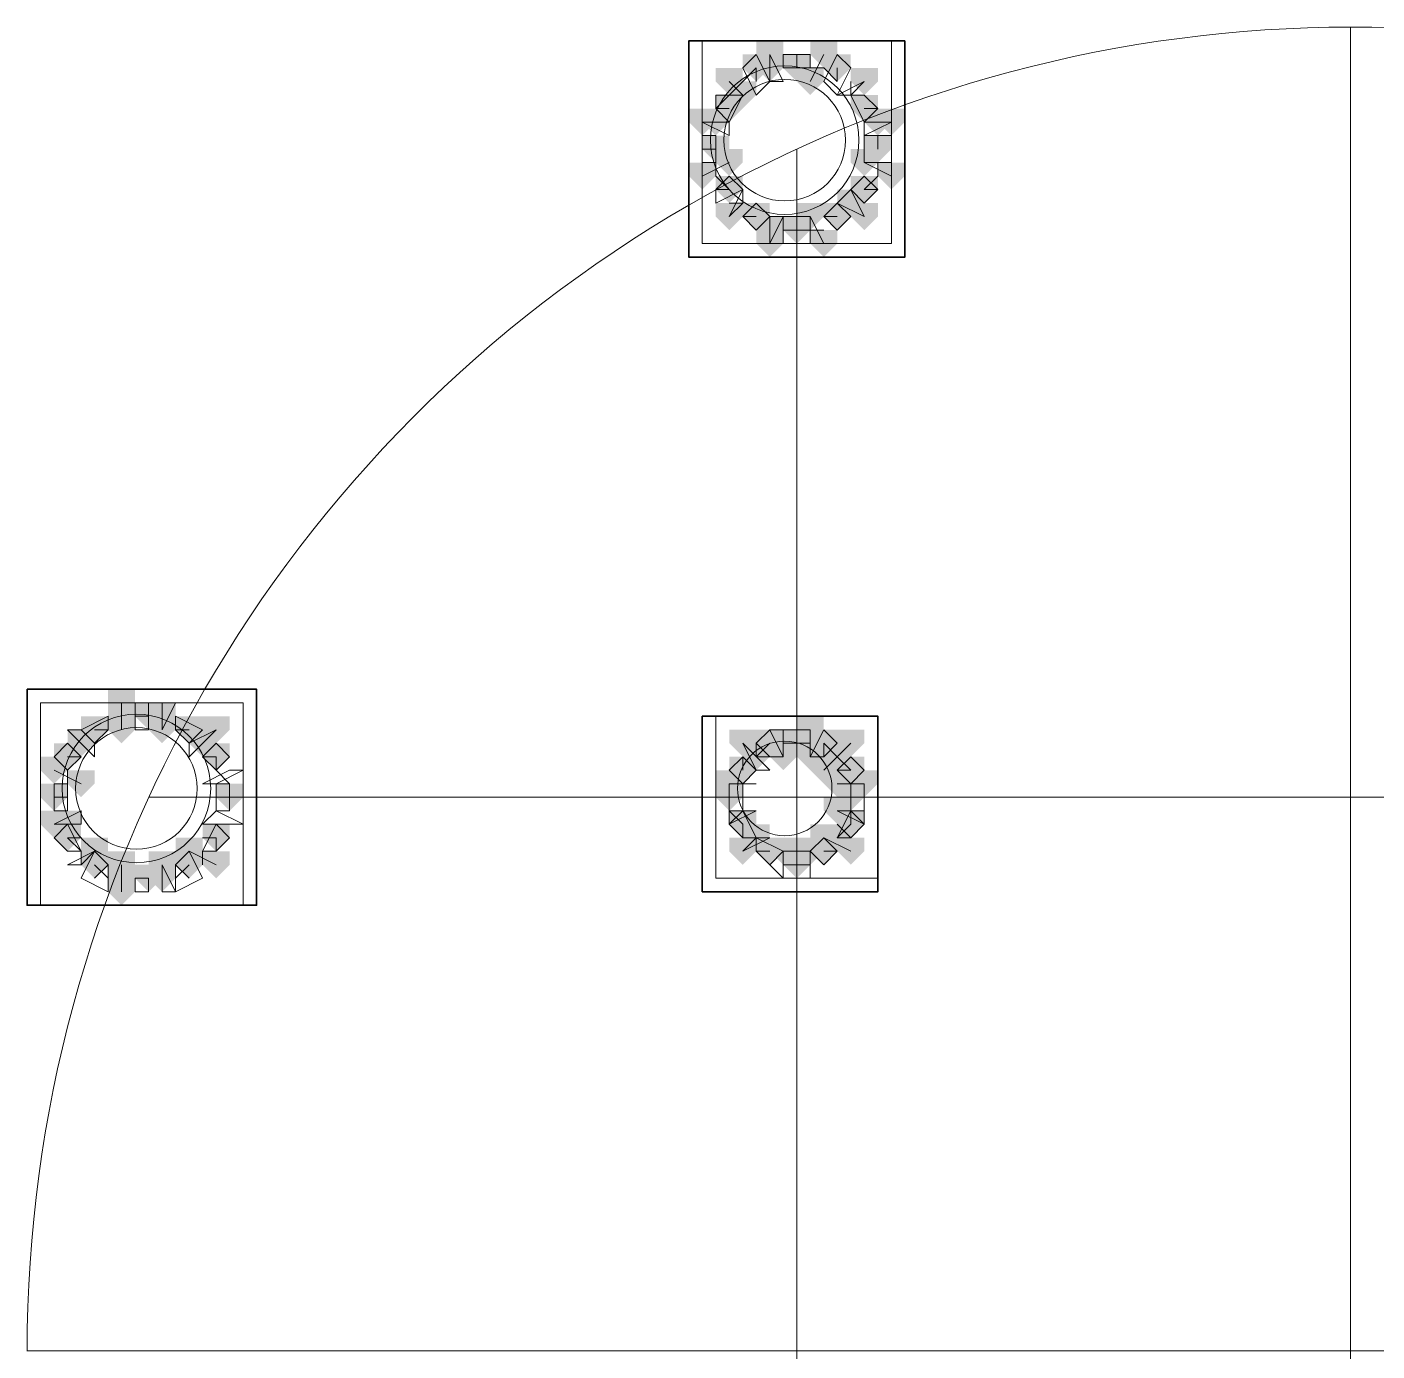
# Model space of a CAD drawing. Header units: millimetres. Extents: x 2315 to 4619, y 1334 to 1897.
# Drawn here: x 4026.05 to 4032.16, y 1541.7 to 1547.68 of the extents above; entities that cross this region are included whole.
import ezdxf

# ---------------------------------------------------------------- set-up
doc = ezdxf.new("R2010")
doc.units = ezdxf.units.MM
for name, color, linetype, true_color in [('PDF_10', 7, 'Continuous', 0x00b85c), ('PDF_AXIS', 7, 'Continuous', 0x00b85c), ('PDF_柱构件', 7, 'Continuous', 0x00b85c), ('PDF_转运站初步方案', 7, 'Continuous', 0x00b85c)]:
    doc.layers.add(name, color=color, linetype=linetype, true_color=true_color)
doc.layers.add('PDF_中心线层', color=1, linetype='Continuous')
doc.layers.add('PDF_粗实线层', color=7, linetype='Continuous')

msp = doc.modelspace()

# ---------------------------------------------------------------- hatches: boundary and pattern name
at = {"layer": 'PDF_10', "transparency": 33554559}
for points in [[(4029.348, 1547.5601), (4029.2869, 1547.5601), (4029.2869, 1547.499), (4029.348, 1547.4379), (4029.4091, 1547.499), (4029.4091, 1547.5601)], [(4029.348, 1547.5601), (4029.2869, 1547.5601), (4029.2869, 1547.499), (4029.348, 1547.4379), (4029.4091, 1547.499), (4029.4091, 1547.5601)], [(4029.5312, 1547.5601), (4029.4701, 1547.5601), (4029.4701, 1547.499), (4029.5312, 1547.4379), (4029.5923, 1547.499), (4029.5923, 1547.5601)], [(4029.5312, 1547.5601), (4029.4701, 1547.5601), (4029.4701, 1547.499), (4029.5312, 1547.4379), (4029.5923, 1547.499), (4029.5923, 1547.5601)], [(4029.7145, 1547.5601), (4029.6534, 1547.5601), (4029.6534, 1547.499), (4029.7145, 1547.4379), (4029.7755, 1547.499), (4029.7755, 1547.5601)], [(4029.7145, 1547.5601), (4029.6534, 1547.5601), (4029.6534, 1547.499), (4029.7145, 1547.4379), (4029.7755, 1547.499), (4029.7755, 1547.5601)], [(4029.2258, 1547.3768), (4029.1647, 1547.3768), (4029.1647, 1547.3157), (4029.2258, 1547.2547), (4029.2869, 1547.3157), (4029.2869, 1547.3768)], [(4029.2258, 1547.3768), (4029.1647, 1547.3768), (4029.1647, 1547.3157), (4029.2258, 1547.2547), (4029.2869, 1547.3157), (4029.2869, 1547.3768)], [(4029.8366, 1547.3768), (4029.7755, 1547.3768), (4029.7755, 1547.3157), (4029.8366, 1547.2547), (4029.8977, 1547.3157), (4029.8977, 1547.3768)], [(4029.8366, 1547.3768), (4029.7755, 1547.3768), (4029.7755, 1547.3157), (4029.8366, 1547.2547), (4029.8977, 1547.3157), (4029.8977, 1547.3768)], [(4029.1647, 1547.1936), (4029.1036, 1547.1936), (4029.1036, 1547.1325), (4029.1647, 1547.0714), (4029.2258, 1547.1325), (4029.2258, 1547.1936)], [(4029.1647, 1547.1936), (4029.1036, 1547.1936), (4029.1036, 1547.1325), (4029.1647, 1547.0714), (4029.2258, 1547.1325), (4029.2258, 1547.1936)], [(4029.8977, 1547.1936), (4029.8366, 1547.1936), (4029.8366, 1547.1325), (4029.8977, 1547.0714), (4029.9588, 1547.1325), (4029.9588, 1547.1936)], [(4029.8977, 1547.1936), (4029.8366, 1547.1936), (4029.8366, 1547.1325), (4029.8977, 1547.0714), (4029.9588, 1547.1325), (4029.9588, 1547.1936)], [(4029.8977, 1547.1936), (4029.8366, 1547.1936), (4029.8366, 1547.1325), (4029.8977, 1547.0714), (4029.9588, 1547.1325), (4029.9588, 1547.1936)], [(4029.2258, 1547.0103), (4029.1647, 1547.0103), (4029.1647, 1546.9493), (4029.2258, 1546.8882), (4029.2869, 1546.9493), (4029.2869, 1547.0103)], [(4029.2258, 1547.0103), (4029.1647, 1547.0103), (4029.1647, 1546.9493), (4029.2258, 1546.8882), (4029.2869, 1546.9493), (4029.2869, 1547.0103)], [(4029.8366, 1547.0103), (4029.7755, 1547.0103), (4029.7755, 1546.9493), (4029.8366, 1546.8882), (4029.8977, 1546.9493), (4029.8977, 1547.0103)], [(4029.8366, 1547.0103), (4029.7755, 1547.0103), (4029.7755, 1546.9493), (4029.8366, 1546.8882), (4029.8977, 1546.9493), (4029.8977, 1547.0103)], [(4029.348, 1546.8882), (4029.2869, 1546.8882), (4029.2869, 1546.8271), (4029.348, 1546.766), (4029.4091, 1546.8271), (4029.4091, 1546.8882)], [(4029.348, 1546.8882), (4029.2869, 1546.8882), (4029.2869, 1546.8271), (4029.348, 1546.766), (4029.4091, 1546.8271), (4029.4091, 1546.8882)], [(4029.348, 1546.8882), (4029.2869, 1546.8882), (4029.2869, 1546.8271), (4029.348, 1546.766), (4029.4091, 1546.8271), (4029.4091, 1546.8882)], [(4029.7145, 1546.8882), (4029.6534, 1546.8882), (4029.6534, 1546.8271), (4029.7145, 1546.766), (4029.7755, 1546.8271), (4029.7755, 1546.8882)], [(4029.7145, 1546.8882), (4029.6534, 1546.8882), (4029.6534, 1546.8271), (4029.7145, 1546.766), (4029.7755, 1546.8271), (4029.7755, 1546.8882)], [(4029.7145, 1546.8882), (4029.6534, 1546.8882), (4029.6534, 1546.8271), (4029.7145, 1546.766), (4029.7755, 1546.8271), (4029.7755, 1546.8882)], [(4029.5312, 1546.8271), (4029.4701, 1546.8271), (4029.4701, 1546.766), (4029.5312, 1546.7049), (4029.5923, 1546.766), (4029.5923, 1546.8271)], [(4029.5312, 1546.8271), (4029.4701, 1546.8271), (4029.4701, 1546.766), (4029.5312, 1546.7049), (4029.5923, 1546.766), (4029.5923, 1546.8271)], [(4029.5312, 1546.8271), (4029.4701, 1546.8271), (4029.4701, 1546.766), (4029.5312, 1546.7049), (4029.5923, 1546.766), (4029.5923, 1546.8271)], [(4026.5993, 1544.6282), (4026.5382, 1544.6282), (4026.5382, 1544.5671), (4026.5993, 1544.506), (4026.6604, 1544.5671), (4026.6604, 1544.6282)], [(4026.5993, 1544.6282), (4026.5382, 1544.6282), (4026.5382, 1544.5671), (4026.5993, 1544.506), (4026.6604, 1544.5671), (4026.6604, 1544.6282)], [(4026.5993, 1544.6282), (4026.5382, 1544.6282), (4026.5382, 1544.5671), (4026.5993, 1544.506), (4026.6604, 1544.5671), (4026.6604, 1544.6282)], [(4026.355, 1544.5671), (4026.2939, 1544.5671), (4026.2939, 1544.506), (4026.355, 1544.4449), (4026.4161, 1544.506), (4026.4161, 1544.5671)], [(4026.355, 1544.5671), (4026.2939, 1544.5671), (4026.2939, 1544.506), (4026.355, 1544.4449), (4026.4161, 1544.506), (4026.4161, 1544.5671)], [(4026.7826, 1544.5671), (4026.7215, 1544.5671), (4026.7215, 1544.506), (4026.7826, 1544.4449), (4026.8436, 1544.506), (4026.8436, 1544.5671)], [(4026.7826, 1544.5671), (4026.7215, 1544.5671), (4026.7215, 1544.506), (4026.7826, 1544.4449), (4026.8436, 1544.506), (4026.8436, 1544.5671)], [(4029.4091, 1544.506), (4029.348, 1544.506), (4029.348, 1544.4449), (4029.4091, 1544.3839), (4029.4701, 1544.4449), (4029.4701, 1544.506)], [(4029.4091, 1544.506), (4029.348, 1544.506), (4029.348, 1544.4449), (4029.4091, 1544.3839), (4029.4701, 1544.4449), (4029.4701, 1544.506)], [(4029.5312, 1544.506), (4029.4701, 1544.506), (4029.4701, 1544.4449), (4029.5312, 1544.3839), (4029.5923, 1544.4449), (4029.5923, 1544.506)], [(4029.5312, 1544.506), (4029.4701, 1544.506), (4029.4701, 1544.4449), (4029.5312, 1544.3839), (4029.5923, 1544.4449), (4029.5923, 1544.506)], [(4029.6534, 1544.506), (4029.5923, 1544.506), (4029.5923, 1544.4449), (4029.6534, 1544.3839), (4029.7145, 1544.4449), (4029.7145, 1544.506)], [(4029.6534, 1544.506), (4029.5923, 1544.506), (4029.5923, 1544.4449), (4029.6534, 1544.3839), (4029.7145, 1544.4449), (4029.7145, 1544.506)], [(4026.2328, 1544.4449), (4026.1718, 1544.4449), (4026.1718, 1544.3839), (4026.2328, 1544.3228), (4026.2939, 1544.3839), (4026.2939, 1544.4449)], [(4026.2328, 1544.4449), (4026.1718, 1544.4449), (4026.1718, 1544.3839), (4026.2328, 1544.3228), (4026.2939, 1544.3839), (4026.2939, 1544.4449)], [(4026.9047, 1544.4449), (4026.8436, 1544.4449), (4026.8436, 1544.3839), (4026.9047, 1544.3228), (4026.9658, 1544.3839), (4026.9658, 1544.4449)], [(4026.9047, 1544.4449), (4026.8436, 1544.4449), (4026.8436, 1544.3839), (4026.9047, 1544.3228), (4026.9658, 1544.3839), (4026.9658, 1544.4449)], [(4029.2869, 1544.3839), (4029.2258, 1544.3839), (4029.2258, 1544.3228), (4029.2869, 1544.2617), (4029.348, 1544.3228), (4029.348, 1544.3839)], [(4029.2869, 1544.3839), (4029.2258, 1544.3839), (4029.2258, 1544.3228), (4029.2869, 1544.2617), (4029.348, 1544.3228), (4029.348, 1544.3839)], [(4029.2869, 1544.3839), (4029.2258, 1544.3839), (4029.2258, 1544.3228), (4029.2869, 1544.2617), (4029.348, 1544.3228), (4029.348, 1544.3839)], [(4029.7755, 1544.3839), (4029.7145, 1544.3839), (4029.7145, 1544.3228), (4029.7755, 1544.2617), (4029.8366, 1544.3228), (4029.8366, 1544.3839)], [(4029.7755, 1544.3839), (4029.7145, 1544.3839), (4029.7145, 1544.3228), (4029.7755, 1544.2617), (4029.8366, 1544.3228), (4029.8366, 1544.3839)], [(4026.1718, 1544.2617), (4026.1107, 1544.2617), (4026.1107, 1544.2006), (4026.1718, 1544.1395), (4026.2328, 1544.2006), (4026.2328, 1544.2617)], [(4026.1718, 1544.2617), (4026.1107, 1544.2617), (4026.1107, 1544.2006), (4026.1718, 1544.1395), (4026.2328, 1544.2006), (4026.2328, 1544.2617)], [(4026.9658, 1544.2617), (4026.9047, 1544.2617), (4026.9047, 1544.2006), (4026.9658, 1544.1395), (4027.0269, 1544.2006), (4027.0269, 1544.2617)], [(4026.9658, 1544.2617), (4026.9047, 1544.2617), (4026.9047, 1544.2006), (4026.9658, 1544.1395), (4027.0269, 1544.2006), (4027.0269, 1544.2617)], [(4029.2258, 1544.2617), (4029.1647, 1544.2617), (4029.1647, 1544.2006), (4029.2258, 1544.1395), (4029.2869, 1544.2006), (4029.2869, 1544.2617)], [(4029.2258, 1544.2617), (4029.1647, 1544.2617), (4029.1647, 1544.2006), (4029.2258, 1544.1395), (4029.2869, 1544.2006), (4029.2869, 1544.2617)], [(4029.7755, 1544.2617), (4029.7145, 1544.2617), (4029.7145, 1544.2006), (4029.7755, 1544.1395), (4029.8366, 1544.2006), (4029.8366, 1544.2617)], [(4029.7755, 1544.2617), (4029.7145, 1544.2617), (4029.7145, 1544.2006), (4029.7755, 1544.1395), (4029.8366, 1544.2006), (4029.8366, 1544.2617)], [(4029.2869, 1544.1395), (4029.2258, 1544.1395), (4029.2258, 1544.0784), (4029.2869, 1544.0174), (4029.348, 1544.0784), (4029.348, 1544.1395)], [(4029.2869, 1544.1395), (4029.2258, 1544.1395), (4029.2258, 1544.0784), (4029.2869, 1544.0174), (4029.348, 1544.0784), (4029.348, 1544.1395)], [(4029.7755, 1544.1395), (4029.7145, 1544.1395), (4029.7145, 1544.0784), (4029.7755, 1544.0174), (4029.8366, 1544.0784), (4029.8366, 1544.1395)], [(4029.7755, 1544.1395), (4029.7145, 1544.1395), (4029.7145, 1544.0784), (4029.7755, 1544.0174), (4029.8366, 1544.0784), (4029.8366, 1544.1395)], [(4026.2328, 1544.0784), (4026.1718, 1544.0784), (4026.1718, 1544.0174), (4026.2328, 1543.9563), (4026.2939, 1544.0174), (4026.2939, 1544.0784)], [(4026.2328, 1544.0784), (4026.1718, 1544.0784), (4026.1718, 1544.0174), (4026.2328, 1543.9563), (4026.2939, 1544.0174), (4026.2939, 1544.0784)], [(4026.9047, 1544.0784), (4026.8436, 1544.0784), (4026.8436, 1544.0174), (4026.9047, 1543.9563), (4026.9658, 1544.0174), (4026.9658, 1544.0784)], [(4026.9047, 1544.0784), (4026.8436, 1544.0784), (4026.8436, 1544.0174), (4026.9047, 1543.9563), (4026.9658, 1544.0174), (4026.9658, 1544.0784)], [(4029.4091, 1544.0174), (4029.348, 1544.0174), (4029.348, 1543.9563), (4029.4091, 1543.8952), (4029.4701, 1543.9563), (4029.4701, 1544.0174)], [(4029.4091, 1544.0174), (4029.348, 1544.0174), (4029.348, 1543.9563), (4029.4091, 1543.8952), (4029.4701, 1543.9563), (4029.4701, 1544.0174)], [(4029.6534, 1544.0174), (4029.5923, 1544.0174), (4029.5923, 1543.9563), (4029.6534, 1543.8952), (4029.7145, 1543.9563), (4029.7145, 1544.0174)], [(4029.6534, 1544.0174), (4029.5923, 1544.0174), (4029.5923, 1543.9563), (4029.6534, 1543.8952), (4029.7145, 1543.9563), (4029.7145, 1544.0174)], [(4029.6534, 1544.0174), (4029.5923, 1544.0174), (4029.5923, 1543.9563), (4029.6534, 1543.8952), (4029.7145, 1543.9563), (4029.7145, 1544.0174)], [(4026.355, 1543.9563), (4026.2939, 1543.9563), (4026.2939, 1543.8952), (4026.355, 1543.8341), (4026.4161, 1543.8952), (4026.4161, 1543.9563)], [(4026.355, 1543.9563), (4026.2939, 1543.9563), (4026.2939, 1543.8952), (4026.355, 1543.8341), (4026.4161, 1543.8952), (4026.4161, 1543.9563)], [(4026.7826, 1543.9563), (4026.7215, 1543.9563), (4026.7215, 1543.8952), (4026.7826, 1543.8341), (4026.8436, 1543.8952), (4026.8436, 1543.9563)], [(4026.7826, 1543.9563), (4026.7215, 1543.9563), (4026.7215, 1543.8952), (4026.7826, 1543.8341), (4026.8436, 1543.8952), (4026.8436, 1543.9563)], [(4029.5312, 1543.9563), (4029.4701, 1543.9563), (4029.4701, 1543.8952), (4029.5312, 1543.8341), (4029.5923, 1543.8952), (4029.5923, 1543.9563)], [(4029.5312, 1543.9563), (4029.4701, 1543.9563), (4029.4701, 1543.8952), (4029.5312, 1543.8341), (4029.5923, 1543.8952), (4029.5923, 1543.9563)], [(4026.5993, 1543.8952), (4026.5382, 1543.8952), (4026.5382, 1543.8341), (4026.5993, 1543.773), (4026.6604, 1543.8341), (4026.6604, 1543.8952)], [(4026.5993, 1543.8952), (4026.5382, 1543.8952), (4026.5382, 1543.8341), (4026.5993, 1543.773), (4026.6604, 1543.8341), (4026.6604, 1543.8952)]]:
    msp.add_hatch(color=256, dxfattribs=at).paths.add_polyline_path(points)
at = {"layer": 'PDF_柱构件', "transparency": 33554559}
for points in [[(4029.4091, 1547.6211), (4029.348, 1547.6211), (4029.348, 1547.5601), (4029.4091, 1547.499), (4029.4701, 1547.5601), (4029.4701, 1547.6211)], [(4029.6534, 1547.6211), (4029.5923, 1547.6211), (4029.5923, 1547.5601), (4029.6534, 1547.499), (4029.7145, 1547.5601), (4029.7145, 1547.6211)], [(4029.4091, 1547.5601), (4029.348, 1547.5601), (4029.348, 1547.499), (4029.4091, 1547.4379), (4029.4701, 1547.499), (4029.4701, 1547.5601)], [(4029.2258, 1547.499), (4029.1647, 1547.499), (4029.1647, 1547.4379), (4029.2258, 1547.3768), (4029.2869, 1547.4379), (4029.2869, 1547.499)], [(4029.5923, 1547.499), (4029.5312, 1547.499), (4029.5312, 1547.4379), (4029.5923, 1547.3768), (4029.6534, 1547.4379), (4029.6534, 1547.499)], [(4029.8366, 1547.499), (4029.7755, 1547.499), (4029.7755, 1547.4379), (4029.8366, 1547.3768), (4029.8977, 1547.4379), (4029.8977, 1547.499)], [(4029.2869, 1547.4379), (4029.2258, 1547.4379), (4029.2258, 1547.3768), (4029.2869, 1547.3157), (4029.348, 1547.3768), (4029.348, 1547.4379)], [(4029.1036, 1547.3157), (4029.0426, 1547.3157), (4029.0426, 1547.2547), (4029.1036, 1547.1936), (4029.1647, 1547.2547), (4029.1647, 1547.3157)], [(4029.1647, 1547.3157), (4029.1036, 1547.3157), (4029.1036, 1547.2547), (4029.1647, 1547.1936), (4029.2258, 1547.2547), (4029.2258, 1547.3157)], [(4029.8977, 1547.3157), (4029.8366, 1547.3157), (4029.8366, 1547.2547), (4029.8977, 1547.1936), (4029.9588, 1547.2547), (4029.9588, 1547.3157)], [(4029.9588, 1547.3157), (4029.8977, 1547.3157), (4029.8977, 1547.2547), (4029.9588, 1547.1936), (4030.0199, 1547.2547), (4030.0199, 1547.3157)], [(4029.2258, 1547.1325), (4029.1647, 1547.1325), (4029.1647, 1547.0714), (4029.2258, 1547.0103), (4029.2869, 1547.0714), (4029.2869, 1547.1325)], [(4029.8366, 1547.1325), (4029.7755, 1547.1325), (4029.7755, 1547.0714), (4029.8366, 1547.0103), (4029.8977, 1547.0714), (4029.8977, 1547.1325)], [(4029.1036, 1547.0714), (4029.0426, 1547.0714), (4029.0426, 1547.0103), (4029.1036, 1546.9493), (4029.1647, 1547.0103), (4029.1647, 1547.0714)], [(4029.9588, 1547.0714), (4029.8977, 1547.0714), (4029.8977, 1547.0103), (4029.9588, 1546.9493), (4030.0199, 1547.0103), (4030.0199, 1547.0714)], [(4029.7755, 1546.9493), (4029.7145, 1546.9493), (4029.7145, 1546.8882), (4029.7755, 1546.8271), (4029.8366, 1546.8882), (4029.8366, 1546.9493)], [(4029.2258, 1546.8882), (4029.1647, 1546.8882), (4029.1647, 1546.8271), (4029.2258, 1546.766), (4029.2869, 1546.8271), (4029.2869, 1546.8882)], [(4029.5923, 1546.8882), (4029.5312, 1546.8882), (4029.5312, 1546.8271), (4029.5923, 1546.766), (4029.6534, 1546.8271), (4029.6534, 1546.8882)], [(4029.8366, 1546.8882), (4029.7755, 1546.8882), (4029.7755, 1546.8271), (4029.8366, 1546.766), (4029.8977, 1546.8271), (4029.8977, 1546.8882)], [(4029.4091, 1546.8271), (4029.348, 1546.8271), (4029.348, 1546.766), (4029.4091, 1546.7049), (4029.4701, 1546.766), (4029.4701, 1546.8271)], [(4029.4091, 1546.766), (4029.348, 1546.766), (4029.348, 1546.7049), (4029.4091, 1546.6439), (4029.4701, 1546.7049), (4029.4701, 1546.766)], [(4029.6534, 1546.766), (4029.5923, 1546.766), (4029.5923, 1546.7049), (4029.6534, 1546.6439), (4029.7145, 1546.7049), (4029.7145, 1546.766)], [(4026.4772, 1544.6893), (4026.4161, 1544.6893), (4026.4161, 1544.6282), (4026.4772, 1544.5671), (4026.5382, 1544.6282), (4026.5382, 1544.6893)], [(4026.4772, 1544.6282), (4026.4161, 1544.6282), (4026.4161, 1544.5671), (4026.4772, 1544.506), (4026.5382, 1544.5671), (4026.5382, 1544.6282)], [(4026.6604, 1544.6282), (4026.5993, 1544.6282), (4026.5993, 1544.5671), (4026.6604, 1544.506), (4026.7215, 1544.5671), (4026.7215, 1544.6282)], [(4026.4772, 1544.5671), (4026.4161, 1544.5671), (4026.4161, 1544.506), (4026.4772, 1544.4449), (4026.5382, 1544.506), (4026.5382, 1544.5671)], [(4026.6604, 1544.5671), (4026.5993, 1544.5671), (4026.5993, 1544.506), (4026.6604, 1544.4449), (4026.7215, 1544.506), (4026.7215, 1544.5671)], [(4026.9047, 1544.5671), (4026.8436, 1544.5671), (4026.8436, 1544.506), (4026.9047, 1544.4449), (4026.9658, 1544.506), (4026.9658, 1544.5671)], [(4029.5923, 1544.5671), (4029.5312, 1544.5671), (4029.5312, 1544.506), (4029.5923, 1544.4449), (4029.6534, 1544.506), (4029.6534, 1544.5671)], [(4026.2939, 1544.506), (4026.2328, 1544.506), (4026.2328, 1544.4449), (4026.2939, 1544.3839), (4026.355, 1544.4449), (4026.355, 1544.506)], [(4026.8436, 1544.506), (4026.7826, 1544.506), (4026.7826, 1544.4449), (4026.8436, 1544.3839), (4026.9047, 1544.4449), (4026.9047, 1544.506)], [(4029.2869, 1544.506), (4029.2258, 1544.506), (4029.2258, 1544.4449), (4029.2869, 1544.3839), (4029.348, 1544.4449), (4029.348, 1544.506)], [(4029.4701, 1544.506), (4029.4091, 1544.506), (4029.4091, 1544.4449), (4029.4701, 1544.3839), (4029.5312, 1544.4449), (4029.5312, 1544.506)], [(4029.5923, 1544.506), (4029.5312, 1544.506), (4029.5312, 1544.4449), (4029.5923, 1544.3839), (4029.6534, 1544.4449), (4029.6534, 1544.506)], [(4029.7755, 1544.506), (4029.7145, 1544.506), (4029.7145, 1544.4449), (4029.7755, 1544.3839), (4029.8366, 1544.4449), (4029.8366, 1544.506)], [(4029.348, 1544.4449), (4029.2869, 1544.4449), (4029.2869, 1544.3839), (4029.348, 1544.3228), (4029.4091, 1544.3839), (4029.4091, 1544.4449)], [(4029.4701, 1544.4449), (4029.4091, 1544.4449), (4029.4091, 1544.3839), (4029.4701, 1544.3228), (4029.5312, 1544.3839), (4029.5312, 1544.4449)], [(4029.5923, 1544.4449), (4029.5312, 1544.4449), (4029.5312, 1544.3839), (4029.5923, 1544.3228), (4029.6534, 1544.3839), (4029.6534, 1544.4449)], [(4029.7145, 1544.4449), (4029.6534, 1544.4449), (4029.6534, 1544.3839), (4029.7145, 1544.3228), (4029.7755, 1544.3839), (4029.7755, 1544.4449)], [(4026.1718, 1544.3839), (4026.1107, 1544.3839), (4026.1107, 1544.3228), (4026.1718, 1544.2617), (4026.2328, 1544.3228), (4026.2328, 1544.3839)], [(4029.6534, 1544.3839), (4029.5923, 1544.3839), (4029.5923, 1544.3228), (4029.6534, 1544.2617), (4029.7145, 1544.3228), (4029.7145, 1544.3839)], [(4026.2939, 1544.3228), (4026.2328, 1544.3228), (4026.2328, 1544.2617), (4026.2939, 1544.2006), (4026.355, 1544.2617), (4026.355, 1544.3228)], [(4029.2258, 1544.3228), (4029.1647, 1544.3228), (4029.1647, 1544.2617), (4029.2258, 1544.2006), (4029.2869, 1544.2617), (4029.2869, 1544.3228)], [(4029.7145, 1544.3228), (4029.6534, 1544.3228), (4029.6534, 1544.2617), (4029.7145, 1544.2006), (4029.7755, 1544.2617), (4029.7755, 1544.3228)], [(4029.7755, 1544.3228), (4029.7145, 1544.3228), (4029.7145, 1544.2617), (4029.7755, 1544.2006), (4029.8366, 1544.2617), (4029.8366, 1544.3228)], [(4029.8366, 1544.3228), (4029.7755, 1544.3228), (4029.7755, 1544.2617), (4029.8366, 1544.2006), (4029.8977, 1544.2617), (4029.8977, 1544.3228)], [(4029.7145, 1544.2006), (4029.6534, 1544.2006), (4029.6534, 1544.1395), (4029.7145, 1544.0784), (4029.7755, 1544.1395), (4029.7755, 1544.2006)], [(4026.1718, 1544.1395), (4026.1107, 1544.1395), (4026.1107, 1544.0784), (4026.1718, 1544.0174), (4026.2328, 1544.0784), (4026.2328, 1544.1395)], [(4026.2328, 1544.1395), (4026.1718, 1544.1395), (4026.1718, 1544.0784), (4026.2328, 1544.0174), (4026.2939, 1544.0784), (4026.2939, 1544.1395)], [(4029.348, 1544.0784), (4029.2869, 1544.0784), (4029.2869, 1544.0174), (4029.348, 1543.9563), (4029.4091, 1544.0174), (4029.4091, 1544.0784)], [(4029.6534, 1544.0784), (4029.5923, 1544.0784), (4029.5923, 1544.0174), (4029.6534, 1543.9563), (4029.7145, 1544.0174), (4029.7145, 1544.0784)], [(4029.7145, 1544.0784), (4029.6534, 1544.0784), (4029.6534, 1544.0174), (4029.7145, 1543.9563), (4029.7755, 1544.0174), (4029.7755, 1544.0784)], [(4026.355, 1544.0174), (4026.2939, 1544.0174), (4026.2939, 1543.9563), (4026.355, 1543.8952), (4026.4161, 1543.9563), (4026.4161, 1544.0174)], [(4026.7826, 1544.0174), (4026.7215, 1544.0174), (4026.7215, 1543.9563), (4026.7826, 1543.8952), (4026.8436, 1543.9563), (4026.8436, 1544.0174)], [(4029.2869, 1544.0174), (4029.2258, 1544.0174), (4029.2258, 1543.9563), (4029.2869, 1543.8952), (4029.348, 1543.9563), (4029.348, 1544.0174)], [(4029.4701, 1544.0174), (4029.4091, 1544.0174), (4029.4091, 1543.9563), (4029.4701, 1543.8952), (4029.5312, 1543.9563), (4029.5312, 1544.0174)], [(4029.5923, 1544.0174), (4029.5312, 1544.0174), (4029.5312, 1543.9563), (4029.5923, 1543.8952), (4029.6534, 1543.9563), (4029.6534, 1544.0174)], [(4029.7755, 1544.0174), (4029.7145, 1544.0174), (4029.7145, 1543.9563), (4029.7755, 1543.8952), (4029.8366, 1543.9563), (4029.8366, 1544.0174)], [(4026.4772, 1543.9563), (4026.4161, 1543.9563), (4026.4161, 1543.8952), (4026.4772, 1543.8341), (4026.5382, 1543.8952), (4026.5382, 1543.9563)], [(4026.6604, 1543.9563), (4026.5993, 1543.9563), (4026.5993, 1543.8952), (4026.6604, 1543.8341), (4026.7215, 1543.8952), (4026.7215, 1543.9563)], [(4026.9047, 1543.9563), (4026.8436, 1543.9563), (4026.8436, 1543.8952), (4026.9047, 1543.8341), (4026.9658, 1543.8952), (4026.9658, 1543.9563)], [(4026.4772, 1543.8952), (4026.4161, 1543.8952), (4026.4161, 1543.8341), (4026.4772, 1543.773), (4026.5382, 1543.8341), (4026.5382, 1543.8952)], [(4026.6604, 1543.8952), (4026.5993, 1543.8952), (4026.5993, 1543.8341), (4026.6604, 1543.773), (4026.7215, 1543.8341), (4026.7215, 1543.8952)], [(4026.4772, 1543.8341), (4026.4161, 1543.8341), (4026.4161, 1543.773), (4026.4772, 1543.712), (4026.5382, 1543.773), (4026.5382, 1543.8341)]]:
    msp.add_hatch(color=256, dxfattribs=at).paths.add_polyline_path(points)
at = {"layer": 'PDF_转运站初步方案', "transparency": 33554559}
for points in [[(4029.348, 1547.5601), (4029.2869, 1547.5601), (4029.2869, 1547.499), (4029.348, 1547.4379), (4029.4091, 1547.499), (4029.4091, 1547.5601)], [(4029.348, 1547.5601), (4029.2869, 1547.5601), (4029.2869, 1547.499), (4029.348, 1547.4379), (4029.4091, 1547.499), (4029.4091, 1547.5601)], [(4029.5312, 1547.5601), (4029.4701, 1547.5601), (4029.4701, 1547.499), (4029.5312, 1547.4379), (4029.5923, 1547.499), (4029.5923, 1547.5601)], [(4029.5312, 1547.5601), (4029.4701, 1547.5601), (4029.4701, 1547.499), (4029.5312, 1547.4379), (4029.5923, 1547.499), (4029.5923, 1547.5601)], [(4029.7145, 1547.5601), (4029.6534, 1547.5601), (4029.6534, 1547.499), (4029.7145, 1547.4379), (4029.7755, 1547.499), (4029.7755, 1547.5601)], [(4029.7145, 1547.5601), (4029.6534, 1547.5601), (4029.6534, 1547.499), (4029.7145, 1547.4379), (4029.7755, 1547.499), (4029.7755, 1547.5601)], [(4029.2258, 1547.3768), (4029.1647, 1547.3768), (4029.1647, 1547.3157), (4029.2258, 1547.2547), (4029.2869, 1547.3157), (4029.2869, 1547.3768)], [(4029.2258, 1547.3768), (4029.1647, 1547.3768), (4029.1647, 1547.3157), (4029.2258, 1547.2547), (4029.2869, 1547.3157), (4029.2869, 1547.3768)], [(4029.8366, 1547.3768), (4029.7755, 1547.3768), (4029.7755, 1547.3157), (4029.8366, 1547.2547), (4029.8977, 1547.3157), (4029.8977, 1547.3768)], [(4029.8366, 1547.3768), (4029.7755, 1547.3768), (4029.7755, 1547.3157), (4029.8366, 1547.2547), (4029.8977, 1547.3157), (4029.8977, 1547.3768)], [(4029.1647, 1547.1936), (4029.1036, 1547.1936), (4029.1036, 1547.1325), (4029.1647, 1547.0714), (4029.2258, 1547.1325), (4029.2258, 1547.1936)], [(4029.1647, 1547.1936), (4029.1036, 1547.1936), (4029.1036, 1547.1325), (4029.1647, 1547.0714), (4029.2258, 1547.1325), (4029.2258, 1547.1936)], [(4029.8977, 1547.1936), (4029.8366, 1547.1936), (4029.8366, 1547.1325), (4029.8977, 1547.0714), (4029.9588, 1547.1325), (4029.9588, 1547.1936)], [(4029.8977, 1547.1936), (4029.8366, 1547.1936), (4029.8366, 1547.1325), (4029.8977, 1547.0714), (4029.9588, 1547.1325), (4029.9588, 1547.1936)], [(4029.2258, 1547.0103), (4029.1647, 1547.0103), (4029.1647, 1546.9493), (4029.2258, 1546.8882), (4029.2869, 1546.9493), (4029.2869, 1547.0103)], [(4029.2258, 1547.0103), (4029.1647, 1547.0103), (4029.1647, 1546.9493), (4029.2258, 1546.8882), (4029.2869, 1546.9493), (4029.2869, 1547.0103)], [(4029.8366, 1547.0103), (4029.7755, 1547.0103), (4029.7755, 1546.9493), (4029.8366, 1546.8882), (4029.8977, 1546.9493), (4029.8977, 1547.0103)], [(4029.8366, 1547.0103), (4029.7755, 1547.0103), (4029.7755, 1546.9493), (4029.8366, 1546.8882), (4029.8977, 1546.9493), (4029.8977, 1547.0103)], [(4029.348, 1546.8882), (4029.2869, 1546.8882), (4029.2869, 1546.8271), (4029.348, 1546.766), (4029.4091, 1546.8271), (4029.4091, 1546.8882)], [(4029.348, 1546.8882), (4029.2869, 1546.8882), (4029.2869, 1546.8271), (4029.348, 1546.766), (4029.4091, 1546.8271), (4029.4091, 1546.8882)], [(4029.7145, 1546.8882), (4029.6534, 1546.8882), (4029.6534, 1546.8271), (4029.7145, 1546.766), (4029.7755, 1546.8271), (4029.7755, 1546.8882)], [(4029.7145, 1546.8882), (4029.6534, 1546.8882), (4029.6534, 1546.8271), (4029.7145, 1546.766), (4029.7755, 1546.8271), (4029.7755, 1546.8882)], [(4029.5312, 1546.8271), (4029.4701, 1546.8271), (4029.4701, 1546.766), (4029.5312, 1546.7049), (4029.5923, 1546.766), (4029.5923, 1546.8271)], [(4029.5312, 1546.8271), (4029.4701, 1546.8271), (4029.4701, 1546.766), (4029.5312, 1546.7049), (4029.5923, 1546.766), (4029.5923, 1546.8271)], [(4026.5993, 1544.6282), (4026.5382, 1544.6282), (4026.5382, 1544.5671), (4026.5993, 1544.506), (4026.6604, 1544.5671), (4026.6604, 1544.6282)], [(4026.5993, 1544.6282), (4026.5382, 1544.6282), (4026.5382, 1544.5671), (4026.5993, 1544.506), (4026.6604, 1544.5671), (4026.6604, 1544.6282)], [(4026.355, 1544.5671), (4026.2939, 1544.5671), (4026.2939, 1544.506), (4026.355, 1544.4449), (4026.4161, 1544.506), (4026.4161, 1544.5671)], [(4026.355, 1544.5671), (4026.2939, 1544.5671), (4026.2939, 1544.506), (4026.355, 1544.4449), (4026.4161, 1544.506), (4026.4161, 1544.5671)], [(4026.7826, 1544.5671), (4026.7215, 1544.5671), (4026.7215, 1544.506), (4026.7826, 1544.4449), (4026.8436, 1544.506), (4026.8436, 1544.5671)], [(4026.7826, 1544.5671), (4026.7215, 1544.5671), (4026.7215, 1544.506), (4026.7826, 1544.4449), (4026.8436, 1544.506), (4026.8436, 1544.5671)], [(4029.4091, 1544.506), (4029.348, 1544.506), (4029.348, 1544.4449), (4029.4091, 1544.3839), (4029.4701, 1544.4449), (4029.4701, 1544.506)], [(4029.4091, 1544.506), (4029.348, 1544.506), (4029.348, 1544.4449), (4029.4091, 1544.3839), (4029.4701, 1544.4449), (4029.4701, 1544.506)], [(4029.5312, 1544.506), (4029.4701, 1544.506), (4029.4701, 1544.4449), (4029.5312, 1544.3839), (4029.5923, 1544.4449), (4029.5923, 1544.506)], [(4029.5312, 1544.506), (4029.4701, 1544.506), (4029.4701, 1544.4449), (4029.5312, 1544.3839), (4029.5923, 1544.4449), (4029.5923, 1544.506)], [(4029.6534, 1544.506), (4029.5923, 1544.506), (4029.5923, 1544.4449), (4029.6534, 1544.3839), (4029.7145, 1544.4449), (4029.7145, 1544.506)], [(4029.6534, 1544.506), (4029.5923, 1544.506), (4029.5923, 1544.4449), (4029.6534, 1544.3839), (4029.7145, 1544.4449), (4029.7145, 1544.506)], [(4026.2328, 1544.4449), (4026.1718, 1544.4449), (4026.1718, 1544.3839), (4026.2328, 1544.3228), (4026.2939, 1544.3839), (4026.2939, 1544.4449)], [(4026.2328, 1544.4449), (4026.1718, 1544.4449), (4026.1718, 1544.3839), (4026.2328, 1544.3228), (4026.2939, 1544.3839), (4026.2939, 1544.4449)], [(4026.9047, 1544.4449), (4026.8436, 1544.4449), (4026.8436, 1544.3839), (4026.9047, 1544.3228), (4026.9658, 1544.3839), (4026.9658, 1544.4449)], [(4026.9047, 1544.4449), (4026.8436, 1544.4449), (4026.8436, 1544.3839), (4026.9047, 1544.3228), (4026.9658, 1544.3839), (4026.9658, 1544.4449)], [(4029.2869, 1544.3839), (4029.2258, 1544.3839), (4029.2258, 1544.3228), (4029.2869, 1544.2617), (4029.348, 1544.3228), (4029.348, 1544.3839)], [(4029.2869, 1544.3839), (4029.2258, 1544.3839), (4029.2258, 1544.3228), (4029.2869, 1544.2617), (4029.348, 1544.3228), (4029.348, 1544.3839)], [(4029.7755, 1544.3839), (4029.7145, 1544.3839), (4029.7145, 1544.3228), (4029.7755, 1544.2617), (4029.8366, 1544.3228), (4029.8366, 1544.3839)], [(4029.7755, 1544.3839), (4029.7145, 1544.3839), (4029.7145, 1544.3228), (4029.7755, 1544.2617), (4029.8366, 1544.3228), (4029.8366, 1544.3839)], [(4026.1718, 1544.2617), (4026.1107, 1544.2617), (4026.1107, 1544.2006), (4026.1718, 1544.1395), (4026.2328, 1544.2006), (4026.2328, 1544.2617)], [(4026.1718, 1544.2617), (4026.1107, 1544.2617), (4026.1107, 1544.2006), (4026.1718, 1544.1395), (4026.2328, 1544.2006), (4026.2328, 1544.2617)], [(4026.9658, 1544.2617), (4026.9047, 1544.2617), (4026.9047, 1544.2006), (4026.9658, 1544.1395), (4027.0269, 1544.2006), (4027.0269, 1544.2617)], [(4026.9658, 1544.2617), (4026.9047, 1544.2617), (4026.9047, 1544.2006), (4026.9658, 1544.1395), (4027.0269, 1544.2006), (4027.0269, 1544.2617)], [(4029.2258, 1544.2617), (4029.1647, 1544.2617), (4029.1647, 1544.2006), (4029.2258, 1544.1395), (4029.2869, 1544.2006), (4029.2869, 1544.2617)], [(4029.2258, 1544.2617), (4029.1647, 1544.2617), (4029.1647, 1544.2006), (4029.2258, 1544.1395), (4029.2869, 1544.2006), (4029.2869, 1544.2617)], [(4029.7755, 1544.2617), (4029.7145, 1544.2617), (4029.7145, 1544.2006), (4029.7755, 1544.1395), (4029.8366, 1544.2006), (4029.8366, 1544.2617)], [(4029.7755, 1544.2617), (4029.7145, 1544.2617), (4029.7145, 1544.2006), (4029.7755, 1544.1395), (4029.8366, 1544.2006), (4029.8366, 1544.2617)], [(4029.2869, 1544.1395), (4029.2258, 1544.1395), (4029.2258, 1544.0784), (4029.2869, 1544.0174), (4029.348, 1544.0784), (4029.348, 1544.1395)], [(4029.2869, 1544.1395), (4029.2258, 1544.1395), (4029.2258, 1544.0784), (4029.2869, 1544.0174), (4029.348, 1544.0784), (4029.348, 1544.1395)], [(4029.7755, 1544.1395), (4029.7145, 1544.1395), (4029.7145, 1544.0784), (4029.7755, 1544.0174), (4029.8366, 1544.0784), (4029.8366, 1544.1395)], [(4029.7755, 1544.1395), (4029.7145, 1544.1395), (4029.7145, 1544.0784), (4029.7755, 1544.0174), (4029.8366, 1544.0784), (4029.8366, 1544.1395)], [(4026.2328, 1544.0784), (4026.1718, 1544.0784), (4026.1718, 1544.0174), (4026.2328, 1543.9563), (4026.2939, 1544.0174), (4026.2939, 1544.0784)], [(4026.2328, 1544.0784), (4026.1718, 1544.0784), (4026.1718, 1544.0174), (4026.2328, 1543.9563), (4026.2939, 1544.0174), (4026.2939, 1544.0784)], [(4026.9047, 1544.0784), (4026.8436, 1544.0784), (4026.8436, 1544.0174), (4026.9047, 1543.9563), (4026.9658, 1544.0174), (4026.9658, 1544.0784)], [(4026.9047, 1544.0784), (4026.8436, 1544.0784), (4026.8436, 1544.0174), (4026.9047, 1543.9563), (4026.9658, 1544.0174), (4026.9658, 1544.0784)], [(4029.4091, 1544.0174), (4029.348, 1544.0174), (4029.348, 1543.9563), (4029.4091, 1543.8952), (4029.4701, 1543.9563), (4029.4701, 1544.0174)], [(4029.4091, 1544.0174), (4029.348, 1544.0174), (4029.348, 1543.9563), (4029.4091, 1543.8952), (4029.4701, 1543.9563), (4029.4701, 1544.0174)], [(4029.6534, 1544.0174), (4029.5923, 1544.0174), (4029.5923, 1543.9563), (4029.6534, 1543.8952), (4029.7145, 1543.9563), (4029.7145, 1544.0174)], [(4029.6534, 1544.0174), (4029.5923, 1544.0174), (4029.5923, 1543.9563), (4029.6534, 1543.8952), (4029.7145, 1543.9563), (4029.7145, 1544.0174)], [(4026.355, 1543.9563), (4026.2939, 1543.9563), (4026.2939, 1543.8952), (4026.355, 1543.8341), (4026.4161, 1543.8952), (4026.4161, 1543.9563)], [(4026.355, 1543.9563), (4026.2939, 1543.9563), (4026.2939, 1543.8952), (4026.355, 1543.8341), (4026.4161, 1543.8952), (4026.4161, 1543.9563)], [(4026.7826, 1543.9563), (4026.7215, 1543.9563), (4026.7215, 1543.8952), (4026.7826, 1543.8341), (4026.8436, 1543.8952), (4026.8436, 1543.9563)], [(4026.7826, 1543.9563), (4026.7215, 1543.9563), (4026.7215, 1543.8952), (4026.7826, 1543.8341), (4026.8436, 1543.8952), (4026.8436, 1543.9563)], [(4029.5312, 1543.9563), (4029.4701, 1543.9563), (4029.4701, 1543.8952), (4029.5312, 1543.8341), (4029.5923, 1543.8952), (4029.5923, 1543.9563)], [(4029.5312, 1543.9563), (4029.4701, 1543.9563), (4029.4701, 1543.8952), (4029.5312, 1543.8341), (4029.5923, 1543.8952), (4029.5923, 1543.9563)], [(4026.5993, 1543.8952), (4026.5382, 1543.8952), (4026.5382, 1543.8341), (4026.5993, 1543.773), (4026.6604, 1543.8341), (4026.6604, 1543.8952)], [(4026.5993, 1543.8952), (4026.5382, 1543.8952), (4026.5382, 1543.8341), (4026.5993, 1543.773), (4026.6604, 1543.8341), (4026.6604, 1543.8952)]]:
    msp.add_hatch(color=256, dxfattribs=at).paths.add_polyline_path(points)

# ---------------------------------------------------------------- linework, layer by layer
at = {"layer": 'PDF_10', "lineweight": 18}
for points in [[(4029.5312, 1547.499), (4029.5312, 1547.5601)], [(4029.348, 1547.4379), (4029.348, 1547.499), (4029.2869, 1547.4379)], [(4029.5923, 1547.499), (4029.4701, 1547.499)], [(4029.7145, 1547.499), (4029.7145, 1547.4379), (4029.6534, 1547.499)], [(4029.2258, 1547.3768), (4029.1647, 1547.3157), (4029.2258, 1547.3157)], [(4029.8366, 1547.3157), (4029.8977, 1547.3157), (4029.8366, 1547.3768)], [(4029.1647, 1547.1936), (4029.1647, 1547.1325), (4029.1036, 1547.1325)], [(4029.8977, 1547.1325), (4029.8977, 1547.1936)], [(4029.1647, 1547.0103), (4029.2258, 1546.9493), (4029.1647, 1546.9493)], [(4029.8977, 1546.9493), (4029.8366, 1546.9493), (4029.8977, 1547.0103)], [(4029.2869, 1546.8271), (4029.348, 1546.8271)], [(4029.6534, 1546.8271), (4029.7145, 1546.8271)], [(4029.4701, 1546.766), (4029.5923, 1546.766)], [(4026.5382, 1544.5671), (4026.5993, 1544.5671)], [(4026.355, 1544.506), (4026.4161, 1544.506), (4026.355, 1544.506)], [(4026.7826, 1544.506), (4026.7215, 1544.506), (4026.7826, 1544.506)], [(4029.5312, 1544.4449), (4029.5312, 1544.506)], [(4029.348, 1544.3839), (4029.4091, 1544.4449)], [(4029.4091, 1544.3839), (4029.348, 1544.4449)], [(4029.4701, 1544.4449), (4029.5923, 1544.4449)], [(4029.6534, 1544.3839), (4029.6534, 1544.4449), (4029.7145, 1544.3839), (4029.7755, 1544.3228), (4029.7145, 1544.3228)], [(4026.2328, 1544.3228), (4026.2939, 1544.3839), (4026.2328, 1544.3839)], [(4026.8436, 1544.3839), (4026.9047, 1544.3839), (4026.9047, 1544.3228)], [(4029.2869, 1544.3228), (4029.2869, 1544.3839)], [(4026.1718, 1544.1395), (4026.1718, 1544.2006), (4026.2328, 1544.2006)], [(4026.9047, 1544.2006), (4026.9658, 1544.2006), (4026.9658, 1544.1395)], [(4029.2258, 1544.1395), (4029.2258, 1544.2006), (4029.2869, 1544.2006)], [(4029.8366, 1544.2006), (4029.7755, 1544.2006), (4029.7755, 1544.1395)], [(4029.2869, 1544.0174), (4029.2869, 1544.0784), (4029.2869, 1544.0174)], [(4029.7755, 1544.0784), (4029.7145, 1544.0174)], [(4029.7145, 1544.0784), (4029.7755, 1544.0174)], [(4026.2939, 1543.9563), (4026.2328, 1544.0174), (4026.2939, 1544.0174)], [(4026.8436, 1544.0174), (4026.9047, 1544.0174), (4026.9047, 1543.9563)], [(4029.348, 1543.9563), (4029.4091, 1543.9563), (4029.348, 1543.9563)], [(4029.5312, 1543.9563), (4029.5312, 1543.8952)], [(4029.7145, 1543.9563), (4029.6534, 1543.9563)], [(4026.4161, 1543.8341), (4026.355, 1543.8952)], [(4026.4161, 1543.8952), (4026.355, 1543.8341)], [(4026.7826, 1543.8952), (4026.7215, 1543.8341)], [(4026.7215, 1543.8952), (4026.7826, 1543.8341)], [(4029.5923, 1543.8952), (4029.4701, 1543.8952)], [(4026.5993, 1543.773), (4026.5993, 1543.8341), (4026.5382, 1543.8341)]]:
    msp.add_lwpolyline(points, dxfattribs=at)
at = {"layer": 'PDF_AXIS', "lineweight": 18}
for points in [[(4029.9588, 1547.6211), (4029.9588, 1546.7049), (4029.1036, 1546.7049), (4029.1036, 1547.6211)], [(4026.1107, 1544.6282), (4026.1107, 1543.712), (4027.0269, 1543.712), (4027.0269, 1544.6282)], [(4029.1647, 1544.5671), (4029.1647, 1543.8341), (4029.8977, 1543.8341), (4029.8977, 1544.5671)]]:
    msp.add_lwpolyline(points, close=True, dxfattribs=at)
at = {"layer": 'PDF_中心线层', "color": 112, "lineweight": 18, "true_color": 0x00b85c}
msp.add_lwpolyline([(4032.0355, 1535.7103), (4032.0355, 1547.6822)], close=True, dxfattribs=at)
for points in [[(4029.5312, 1547.1325), (4029.5312, 1536.2601)], [(4037.4718, 1544.2006), (4026.5993, 1544.2006)], [(4026.0496, 1541.6963), (4038.0215, 1541.6963), (4026.0496, 1541.6963)]]:
    msp.add_lwpolyline(points, dxfattribs=at)
msp.add_arc((4032.0434, 1541.6905), 5.9938, 60.13055, 179.94514, dxfattribs=at)
at = {"layer": 'PDF_柱构件', "lineweight": 18}
for points in [[(4029.4091, 1547.4379), (4029.348, 1547.3768), (4029.2869, 1547.499), (4029.348, 1547.5601)], [(4029.4091, 1547.5601), (4029.4701, 1547.4379), (4029.4091, 1547.4379)], [(4029.5923, 1547.499), (4029.4701, 1547.499), (4029.4701, 1547.5601), (4029.5923, 1547.5601)], [(4029.6534, 1547.5601), (4029.5923, 1547.4379)], [(4029.7145, 1547.3768), (4029.6534, 1547.4379), (4029.7145, 1547.5601), (4029.7755, 1547.499)], [(4029.2258, 1547.4379), (4029.2869, 1547.3768)], [(4029.8366, 1547.4379), (4029.7755, 1547.3768), (4029.7145, 1547.3768)], [(4029.2869, 1547.3768), (4029.2258, 1547.2547), (4029.1647, 1547.3157), (4029.1647, 1547.3768)], [(4029.8366, 1547.2547), (4029.7755, 1547.3768), (4029.8366, 1547.3768), (4029.8977, 1547.3157)], [(4029.1036, 1547.2547), (4029.2258, 1547.2547), (4029.2258, 1547.1936)], [(4029.9588, 1547.2547), (4029.8366, 1547.1936), (4029.8366, 1547.2547)], [(4029.1647, 1547.1936), (4029.1647, 1547.0714), (4029.1036, 1547.0714), (4029.1036, 1547.1936)], [(4029.8366, 1547.0714), (4029.8366, 1547.1936), (4029.9588, 1547.1936), (4029.9588, 1547.0714)], [(4029.1036, 1547.0103), (4029.2258, 1547.0714)], [(4029.9588, 1547.0103), (4029.8366, 1547.0714)], [(4029.2258, 1547.0103), (4029.2869, 1546.9493), (4029.1647, 1546.8882), (4029.1647, 1546.9493)], [(4029.7755, 1546.9493), (4029.8366, 1547.0103), (4029.8977, 1546.9493), (4029.8366, 1546.8882)], [(4029.2258, 1546.8271), (4029.2869, 1546.9493), (4029.2869, 1546.8882)], [(4029.8366, 1546.8271), (4029.7145, 1546.8882), (4029.7755, 1546.9493)], [(4029.348, 1546.8882), (4029.4091, 1546.8271), (4029.348, 1546.766), (4029.2869, 1546.8271)], [(4029.6534, 1546.8271), (4029.7145, 1546.8882), (4029.7755, 1546.8271), (4029.7145, 1546.766)], [(4029.4091, 1546.7049), (4029.4091, 1546.8271), (4029.4701, 1546.8271)], [(4029.4701, 1546.8271), (4029.5923, 1546.8271), (4029.5923, 1546.7049), (4029.4701, 1546.7049)], [(4029.6534, 1546.7049), (4029.5923, 1546.8271)], [(4026.4772, 1544.6282), (4026.4772, 1544.506)], [(4026.5382, 1544.506), (4026.5993, 1544.506), (4026.5993, 1544.6282), (4026.5382, 1544.6282)], [(4026.6604, 1544.6282), (4026.6604, 1544.506), (4026.7215, 1544.6282)], [(4026.355, 1544.4449), (4026.4161, 1544.506), (4026.4161, 1544.5671), (4026.2939, 1544.506)], [(4026.7215, 1544.506), (4026.7826, 1544.4449), (4026.8436, 1544.506), (4026.7215, 1544.5671)], [(4026.2328, 1544.506), (4026.355, 1544.3839), (4026.355, 1544.4449), (4026.2939, 1544.506)], [(4026.9047, 1544.506), (4026.7826, 1544.4449), (4026.7826, 1544.3839)], [(4029.348, 1544.3839), (4029.4701, 1544.3839), (4029.4091, 1544.506), (4029.348, 1544.4449)], [(4029.4091, 1544.506), (4029.4701, 1544.3839), (4029.4701, 1544.506)], [(4029.4701, 1544.4449), (4029.5923, 1544.4449), (4029.5923, 1544.506), (4029.4701, 1544.506)], [(4029.5923, 1544.506), (4029.5923, 1544.3839)], [(4029.5923, 1544.3839), (4029.6534, 1544.3839), (4029.7145, 1544.4449), (4029.6534, 1544.506)], [(4026.2328, 1544.3228), (4026.2939, 1544.3839), (4026.2328, 1544.4449), (4026.1718, 1544.3839)], [(4026.8436, 1544.3839), (4026.9047, 1544.3228), (4026.9658, 1544.3839), (4026.9047, 1544.4449)], [(4029.2869, 1544.4449), (4029.348, 1544.3228), (4029.4091, 1544.3228)], [(4029.7755, 1544.4449), (4029.6534, 1544.3228)], [(4029.2869, 1544.2617), (4029.348, 1544.3228), (4029.2869, 1544.3839), (4029.2258, 1544.3228)], [(4029.7145, 1544.3228), (4029.7755, 1544.2617), (4029.8366, 1544.3228), (4029.7755, 1544.3839)], [(4026.1718, 1544.3228), (4026.2939, 1544.2617)], [(4026.9658, 1544.3228), (4026.8436, 1544.2617), (4026.9047, 1544.2617), (4027.0269, 1544.3228)], [(4026.2328, 1544.1395), (4026.2328, 1544.2617), (4026.1718, 1544.2617), (4026.1718, 1544.1395)], [(4026.9047, 1544.2617), (4026.9047, 1544.1395), (4026.9658, 1544.1395), (4026.9658, 1544.2617)], [(4029.2258, 1544.2617), (4029.2869, 1544.2617), (4029.348, 1544.2617)], [(4029.2869, 1544.1395), (4029.2869, 1544.2617), (4029.2258, 1544.2617), (4029.2258, 1544.1395)], [(4029.8366, 1544.2617), (4029.7145, 1544.2617)], [(4029.7755, 1544.2617), (4029.7755, 1544.1395), (4029.8366, 1544.1395), (4029.8366, 1544.2617)], [(4026.1718, 1544.0784), (4026.2939, 1544.0784), (4026.2939, 1544.1395)], [(4027.0269, 1544.0784), (4026.9047, 1544.1395), (4026.8436, 1544.0784), (4026.9658, 1544.0784)], [(4029.2258, 1544.0784), (4029.348, 1544.1395), (4029.2869, 1544.1395), (4029.2258, 1544.1395)], [(4029.348, 1544.0174), (4029.2869, 1544.1395), (4029.2258, 1544.0784), (4029.2869, 1544.0174)], [(4029.8366, 1544.1395), (4029.7145, 1544.1395), (4029.8366, 1544.0784)], [(4029.7755, 1544.1395), (4029.7145, 1544.0174), (4029.7755, 1544.0174), (4029.8366, 1544.0784)], [(4026.2939, 1543.9563), (4026.2328, 1544.0784), (4026.1718, 1544.0174), (4026.2328, 1543.9563)], [(4026.9047, 1544.0784), (4026.8436, 1543.9563), (4026.9047, 1543.9563), (4026.9658, 1544.0174)], [(4029.2869, 1543.9563), (4029.4091, 1544.0174), (4029.348, 1544.0174)], [(4029.4701, 1543.9563), (4029.348, 1544.0174), (4029.348, 1543.9563), (4029.4091, 1543.8952)], [(4029.6534, 1544.0174), (4029.5923, 1543.9563), (4029.6534, 1543.8952), (4029.7145, 1543.9563)], [(4029.7755, 1543.9563), (4029.6534, 1544.0174)], [(4026.4161, 1543.8952), (4026.355, 1543.9563), (4026.2939, 1543.8341), (4026.4161, 1543.773)], [(4026.7826, 1543.9563), (4026.7215, 1543.8952), (4026.7215, 1543.773), (4026.8436, 1543.8341)], [(4026.9047, 1543.8952), (4026.7826, 1543.9563)], [(4029.5923, 1543.9563), (4029.4701, 1543.9563), (4029.4701, 1543.8952), (4029.5923, 1543.8952)], [(4029.5923, 1543.8952), (4029.5923, 1543.9563), (4029.5923, 1543.8341)], [(4026.4772, 1543.773), (4026.4772, 1543.8952)], [(4026.7215, 1543.773), (4026.6604, 1543.8952), (4026.6604, 1543.773)], [(4026.5993, 1543.8341), (4026.5382, 1543.8341), (4026.5382, 1543.773), (4026.5993, 1543.773)]]:
    msp.add_lwpolyline(points, close=True, dxfattribs=at)
for points in [[(4029.6534, 1547.499), (4029.5923, 1547.499)], [(4029.2869, 1547.4379), (4029.2258, 1547.3768)], [(4029.7755, 1547.3768), (4029.7755, 1547.4379)], [(4029.1647, 1547.0714), (4029.1647, 1547.0103)], [(4029.8977, 1547.0103), (4029.8977, 1547.0714)], [(4029.2258, 1546.8882), (4029.2869, 1546.8882)], [(4029.5923, 1546.766), (4029.6534, 1546.766)], [(4026.2328, 1544.2617), (4026.2328, 1544.3228)], [(4026.9047, 1544.3228), (4026.9658, 1544.2617)], [(4029.2258, 1544.2617), (4029.2869, 1544.2617)], [(4029.2869, 1544.0784), (4029.2258, 1544.1395)], [(4029.7755, 1544.1395), (4029.7755, 1544.0784)], [(4026.9658, 1544.0784), (4026.9047, 1544.0784)], [(4026.2939, 1543.8952), (4026.355, 1543.9563), (4026.2328, 1543.8952), (4026.2939, 1543.8952), (4026.2939, 1543.9563)], [(4026.8436, 1543.9563), (4026.8436, 1543.8952)], [(4029.4701, 1543.8952), (4029.4701, 1543.9563), (4029.4091, 1543.8952), (4029.4701, 1543.8341), (4029.4701, 1543.9563)], [(4029.5923, 1543.8952), (4029.5923, 1543.9563)]]:
    msp.add_lwpolyline(points, dxfattribs=at)
at = {"layer": 'PDF_粗实线层', "color": 112, "lineweight": 35, "true_color": 0x00b85c}
for points in [[(4030.0199, 1547.6211), (4030.0199, 1546.6439), (4029.0426, 1546.6439), (4029.0426, 1547.6211)], [(4026.0496, 1544.6893), (4026.0496, 1543.712), (4027.088, 1543.712), (4027.088, 1544.6893)], [(4029.1036, 1544.5671), (4029.8977, 1544.5671), (4029.8977, 1543.773), (4029.1036, 1543.773)]]:
    msp.add_lwpolyline(points, close=True, dxfattribs=at)
at = {"layer": 'PDF_转运站初步方案', "lineweight": 18}
for centre, radius in [((4029.4765, 1547.1726), 0.3359), ((4029.4765, 1547.1726), 0.2749), ((4026.5445, 1544.2406), 0.3359), ((4026.5445, 1544.2406), 0.2749), ((4029.4765, 1544.2406), 0.2138), ((4029.4765, 1544.2406), 0.2138)]:
    msp.add_circle(centre, radius, dxfattribs=at)

doc.saveas('drawing.dxf')
